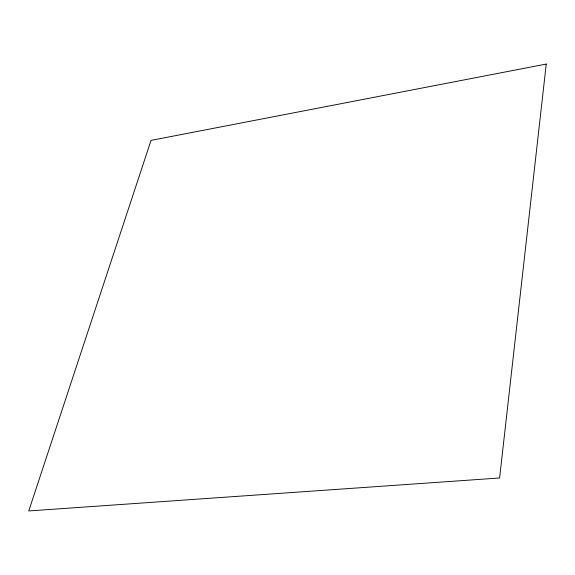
<?xml version="1.0" encoding="UTF-8"?>
<svg xmlns="http://www.w3.org/2000/svg" width="575" height="575" viewBox="0 0 575 575"><rect width="100%" height="100%" fill="white"/><g stroke="black" fill="none" stroke-linecap="round" stroke-linejoin="round"><path stroke-width="0.86" d="M546.25 64.055L499.61 477.983L28.75 510.945L151.031 140.386L546.25 64.055"/></g></svg>
